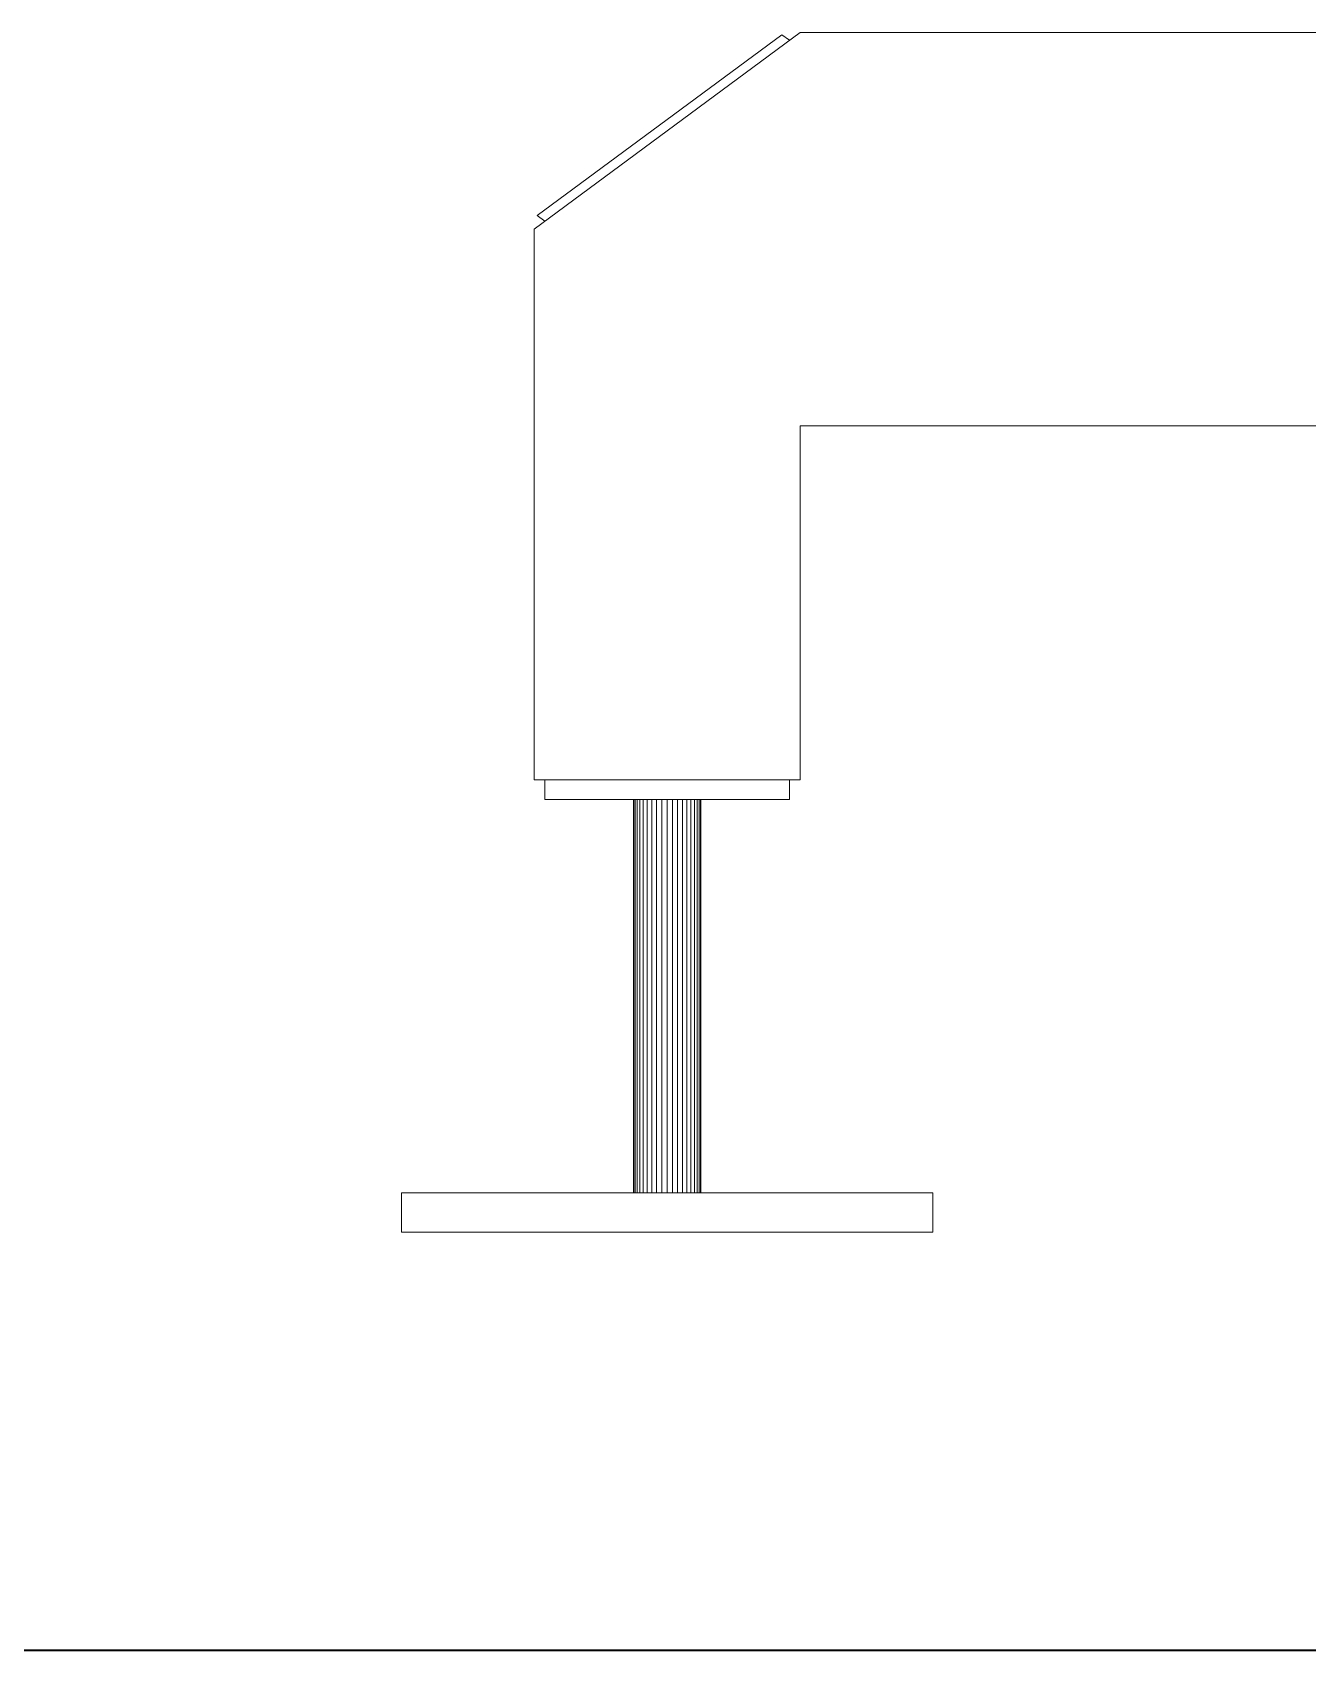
# Model space of a CAD drawing. Header units: centimetres. Extents: x 710 to 12582, y -437 to 1921.
# Drawn here: x 5720.72 to 5744.71, y 94 to 124.44 of the extents above; entities that cross this region are included whole.
import ezdxf

# ---------------------------------------------------------------- set-up
doc = ezdxf.new("R2010")
doc.units = ezdxf.units.CM
doc.layers.add('A-FLOR', color=7, linetype='Continuous', lineweight=9)
doc.layers.add('M-EQPM', color=7, linetype='Continuous', lineweight=9)

# ---------------------------------------------------------------- blocks, each defined once
blk = doc.blocks.new('PQ_RVR_EST-01_ZZ_ZZ_MO_T_A_rvt-1-Sección 4')
at = {"layer": 'A-FLOR', "lineweight": 35}
blk.add_line((6815.081, 94), (3797.22, 94), dxfattribs=at)
blk = doc.blocks.new('EQ-07-009 - EQ-07-009_dwg_Agrupar_772-1586792-Sección 4')
at = {"layer": 'M-EQPM', "color": 136, "true_color": 0x007f7f}
for p, q in [((5735.165, 124.438), (5730.165, 120.738)), ((5735.165, 124.438), (5730.165, 120.738)), ((5734.823, 124.395), (5730.223, 120.991)), ((5734.965, 124.29), (5734.823, 124.395)), ((5734.823, 124.395), (5734.965, 124.29)), ((5735.165, 124.438), (5788.965, 124.438)), ((5730.365, 120.886), (5730.223, 120.991)), ((5730.365, 120.886), (5730.223, 120.991)), ((5730.165, 120.738), (5730.165, 110.378)), ((5730.165, 110.378), (5730.165, 120.738)), ((5810.165, 117.038), (5735.165, 117.038)), ((5735.165, 117.038), (5735.165, 110.378)), ((5810.165, 117.038), (5735.165, 117.038)), ((5735.165, 117.038), (5735.165, 110.378)), ((5735.165, 110.378), (5730.165, 110.378)), ((5730.165, 110.378), (5735.165, 110.378)), ((5730.365, 110.378), (5730.365, 110.008)), ((5730.365, 110.378), (5730.365, 110.008)), ((5734.965, 110.378), (5734.965, 110.008)), ((5734.965, 110.378), (5734.965, 110.008)), ((5734.965, 110.378), (5734.965, 110.008)), ((5730.365, 110.008), (5734.965, 110.008)), ((5734.965, 110.008), (5730.365, 110.008)), ((5732.03, 110.008), (5732.03, 102.608)), ((5732.03, 110.008), (5732.03, 102.608)), ((5732.03, 110.008), (5732.03, 102.608)), ((5732.038, 110.008), (5732.038, 102.608)), ((5732.038, 102.608), (5732.038, 110.008)), ((5732.038, 110.008), (5732.038, 102.608)), ((5732.061, 110.008), (5732.061, 102.608)), ((5732.061, 102.608), (5732.061, 110.008)), ((5732.061, 102.608), (5732.061, 110.008)), ((5732.099, 110.008), (5732.099, 102.608)), ((5732.099, 110.008), (5732.099, 102.608)), ((5732.099, 110.008), (5732.099, 102.608)), ((5732.151, 110.008), (5732.151, 102.608)), ((5732.216, 110.008), (5732.216, 102.608)), ((5732.216, 102.608), (5732.216, 110.008)), ((5732.216, 102.608), (5732.216, 110.008)), ((5732.291, 110.008), (5732.291, 102.608)), ((5732.376, 110.008), (5732.376, 102.608)), ((5732.376, 110.008), (5732.376, 102.608)), ((5732.376, 110.008), (5732.376, 102.608)), ((5732.468, 110.008), (5732.468, 102.608)), ((5732.468, 102.608), (5732.468, 110.008)), ((5732.468, 102.608), (5732.468, 110.008)), ((5732.565, 110.008), (5732.565, 102.608)), ((5732.665, 110.008), (5732.665, 102.608)), ((5732.665, 110.008), (5732.665, 102.608)), ((5732.665, 110.008), (5732.665, 102.608)), ((5732.764, 110.008), (5732.764, 102.608)), ((5732.861, 110.008), (5732.861, 102.608)), ((5732.861, 102.608), (5732.861, 110.008)), ((5732.861, 102.608), (5732.861, 110.008)), ((5732.953, 110.008), (5732.953, 102.608)), ((5732.953, 110.008), (5732.953, 102.608)), ((5732.953, 110.008), (5732.953, 102.608)), ((5733.038, 110.008), (5733.038, 102.608)), ((5733.114, 110.008), (5733.114, 102.608)), ((5733.114, 102.608), (5733.114, 110.008)), ((5733.114, 102.608), (5733.114, 110.008)), ((5733.178, 110.008), (5733.178, 102.608)), ((5733.231, 110.008), (5733.231, 102.608)), ((5733.231, 110.008), (5733.231, 102.608)), ((5733.231, 110.008), (5733.231, 102.608)), ((5733.269, 110.008), (5733.269, 102.608)), ((5733.269, 102.608), (5733.269, 110.008)), ((5733.269, 102.608), (5733.269, 110.008)), ((5733.292, 110.008), (5733.292, 102.608)), ((5733.3, 110.008), (5733.3, 102.608)), ((5733.3, 110.008), (5733.3, 102.608)), ((5733.3, 110.008), (5733.3, 102.608)), ((5727.665, 101.868), (5727.665, 102.608)), ((5727.665, 102.608), (5737.665, 102.608)), ((5727.665, 101.868), (5727.665, 102.608)), ((5737.665, 102.608), (5727.665, 102.608)), ((5737.665, 101.868), (5737.665, 102.608)), ((5737.665, 101.868), (5727.665, 101.868)), ((5727.665, 101.868), (5737.665, 101.868))]:
    blk.add_line(p, q, dxfattribs=at)
at = {"layer": 'M-EQPM', "color": 136, "true_color": 0x007f7f, "flags": 128}
for points in [[(5788.965, 191.719), (5788.965, 124.438), (5735.165, 124.438), (5730.165, 120.738), (5730.165, 110.378), (5735.165, 110.378), (5735.165, 117.038), (5810.165, 117.038), (5810.165, 110.378), (5815.165, 110.378), (5815.165, 120.738), (5810.165, 124.438), (5798.965, 124.438)], [(5730.223, 120.991), (5734.823, 124.395), (5734.965, 124.29)], [(5730.365, 120.886), (5730.223, 120.991), (5734.823, 124.395)], [(5734.965, 110.008), (5730.365, 110.008), (5730.365, 110.378)], [(5737.665, 102.608), (5737.665, 101.868), (5727.665, 101.868), (5727.665, 102.608), (5737.665, 102.608), (5737.665, 101.868)]]:
    blk.add_lwpolyline(points, dxfattribs=at)
for points in [[(5732.151, 102.608), (5732.151, 110.008)], [(5732.291, 102.608), (5732.291, 110.008)], [(5732.565, 102.608), (5732.565, 110.008)], [(5732.764, 102.608), (5732.764, 110.008)], [(5733.038, 102.608), (5733.038, 110.008)], [(5733.178, 102.608), (5733.178, 110.008)], [(5733.292, 102.608), (5733.292, 110.008)]]:
    blk.add_lwpolyline(points, close=True, dxfattribs=at)
blk = doc.blocks.new('EQ-07-009 - EQ-07-009_dwg-1586791-Sección 4')
blk.add_blockref('EQ-07-009 - EQ-07-009_dwg_Agrupar_772-1586792-Sección 4', (0, 0))
blk = doc.blocks.new('EQ-07-009 - EQ-07-009-1586804-Sección 4')
blk.add_blockref('EQ-07-009 - EQ-07-009_dwg-1586791-Sección 4', (0, 0))
blk = doc.blocks.new('PQ_RVR_MEP-01_ZZ_ZZ_MO_T_A_rvt-1-Sección 4')
at = {"layer": 'M-EQPM', "lineweight": 9}
blk.add_blockref('EQ-07-009 - EQ-07-009-1586804-Sección 4', (0, 0), dxfattribs=at)

msp = doc.modelspace()

# ---------------------------------------------------------------- linework, layer by layer
at = {"layer": 'A-FLOR', "lineweight": 35}
msp.add_line((6813.968, 94), (3797.22, 94), dxfattribs=at)

# ---------------------------------------------------------------- block references
at = {"lineweight": 5}
for name in ['PQ_RVR_EST-01_ZZ_ZZ_MO_T_A_rvt-1-Sección 4', 'PQ_RVR_MEP-01_ZZ_ZZ_MO_T_A_rvt-1-Sección 4']:
    msp.add_blockref(name, (0, 0), dxfattribs=at)

doc.saveas('drawing.dxf')
